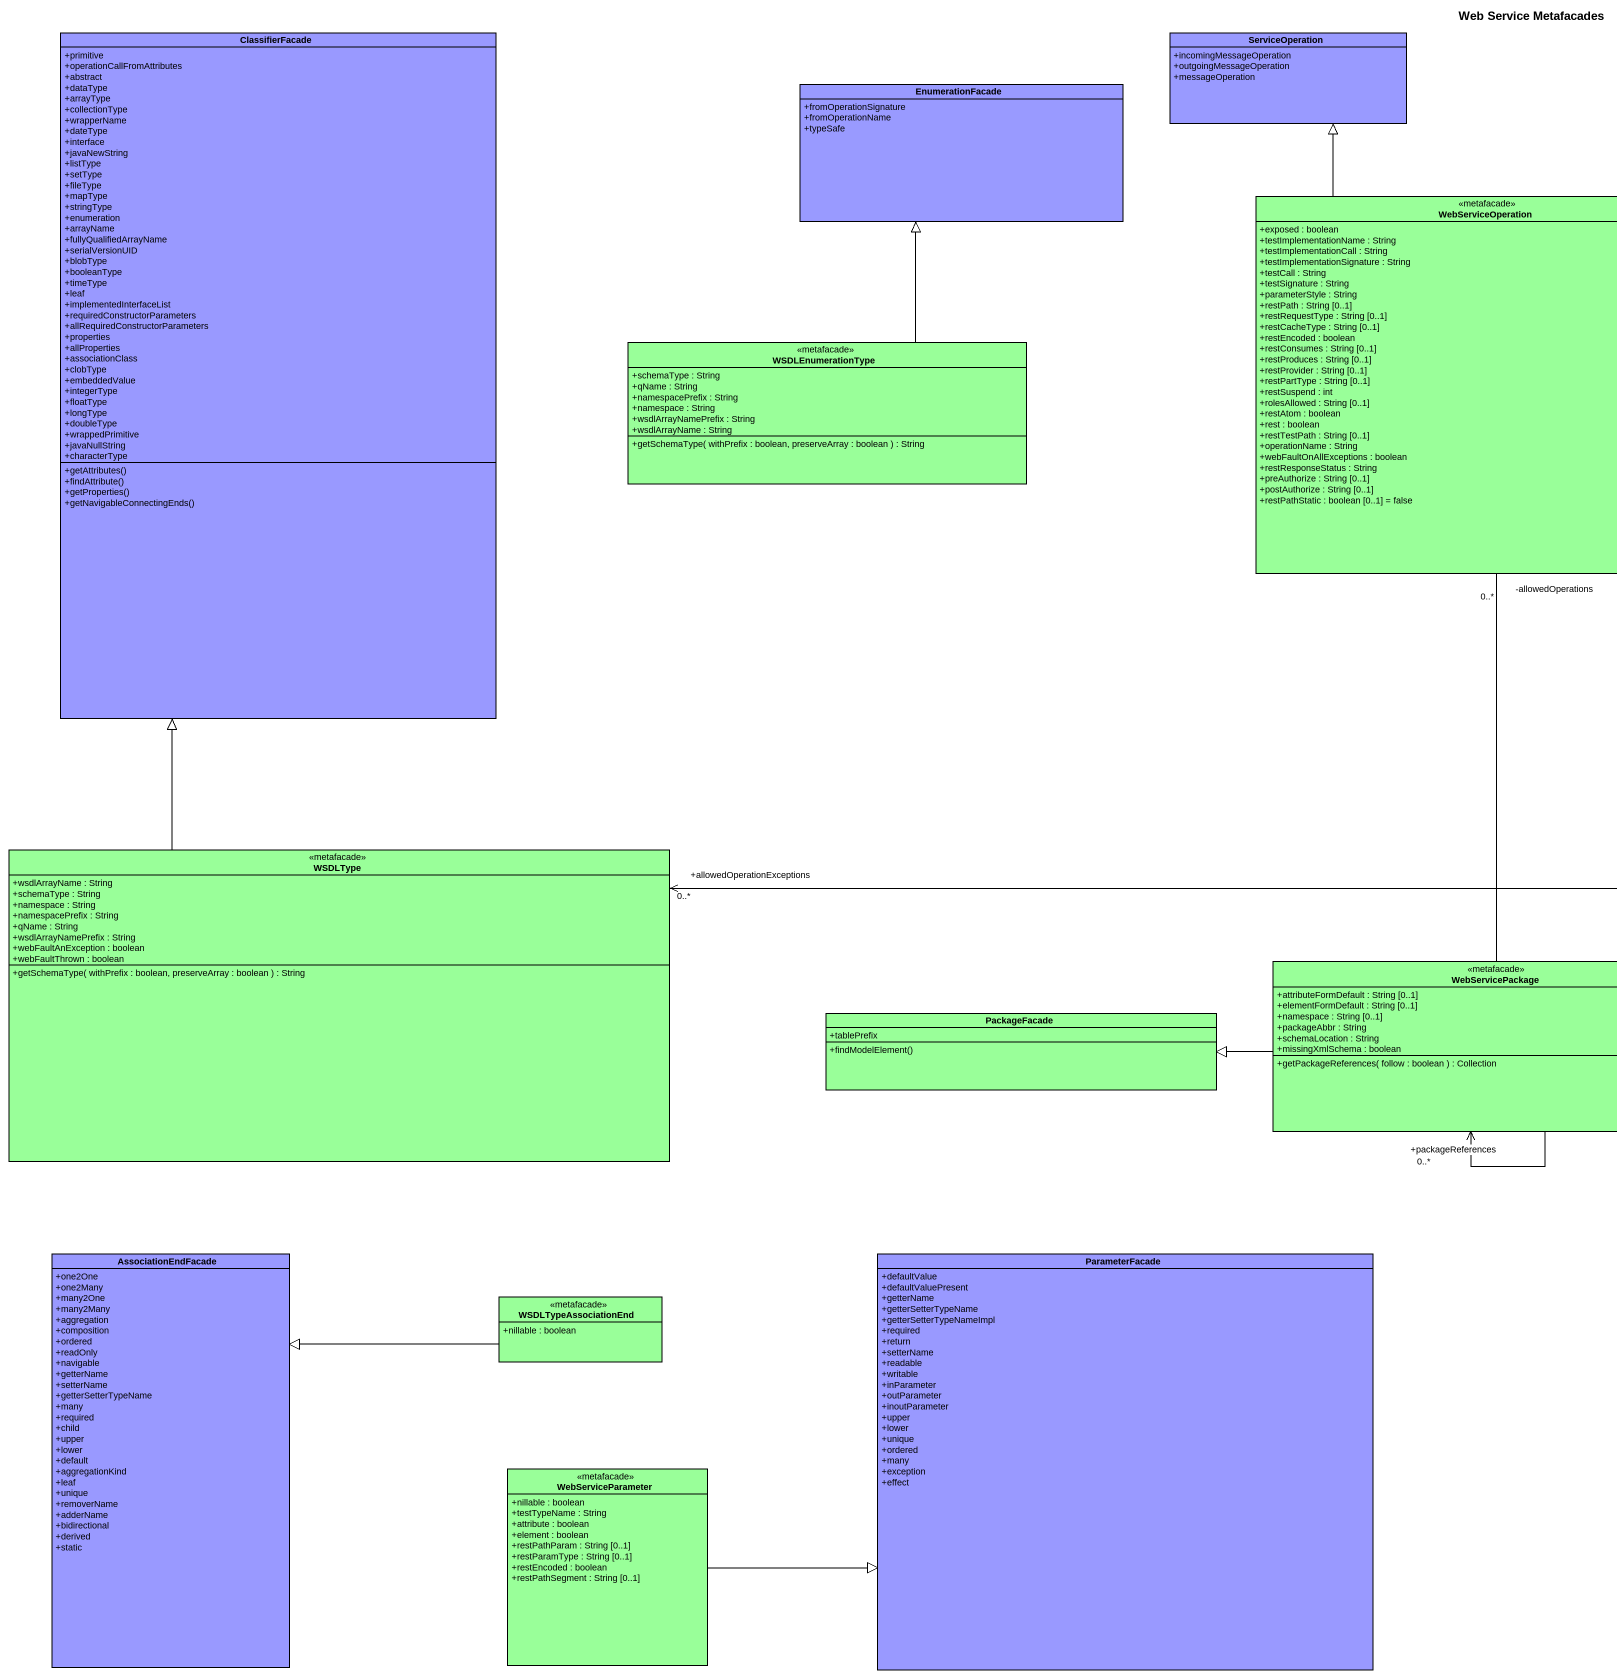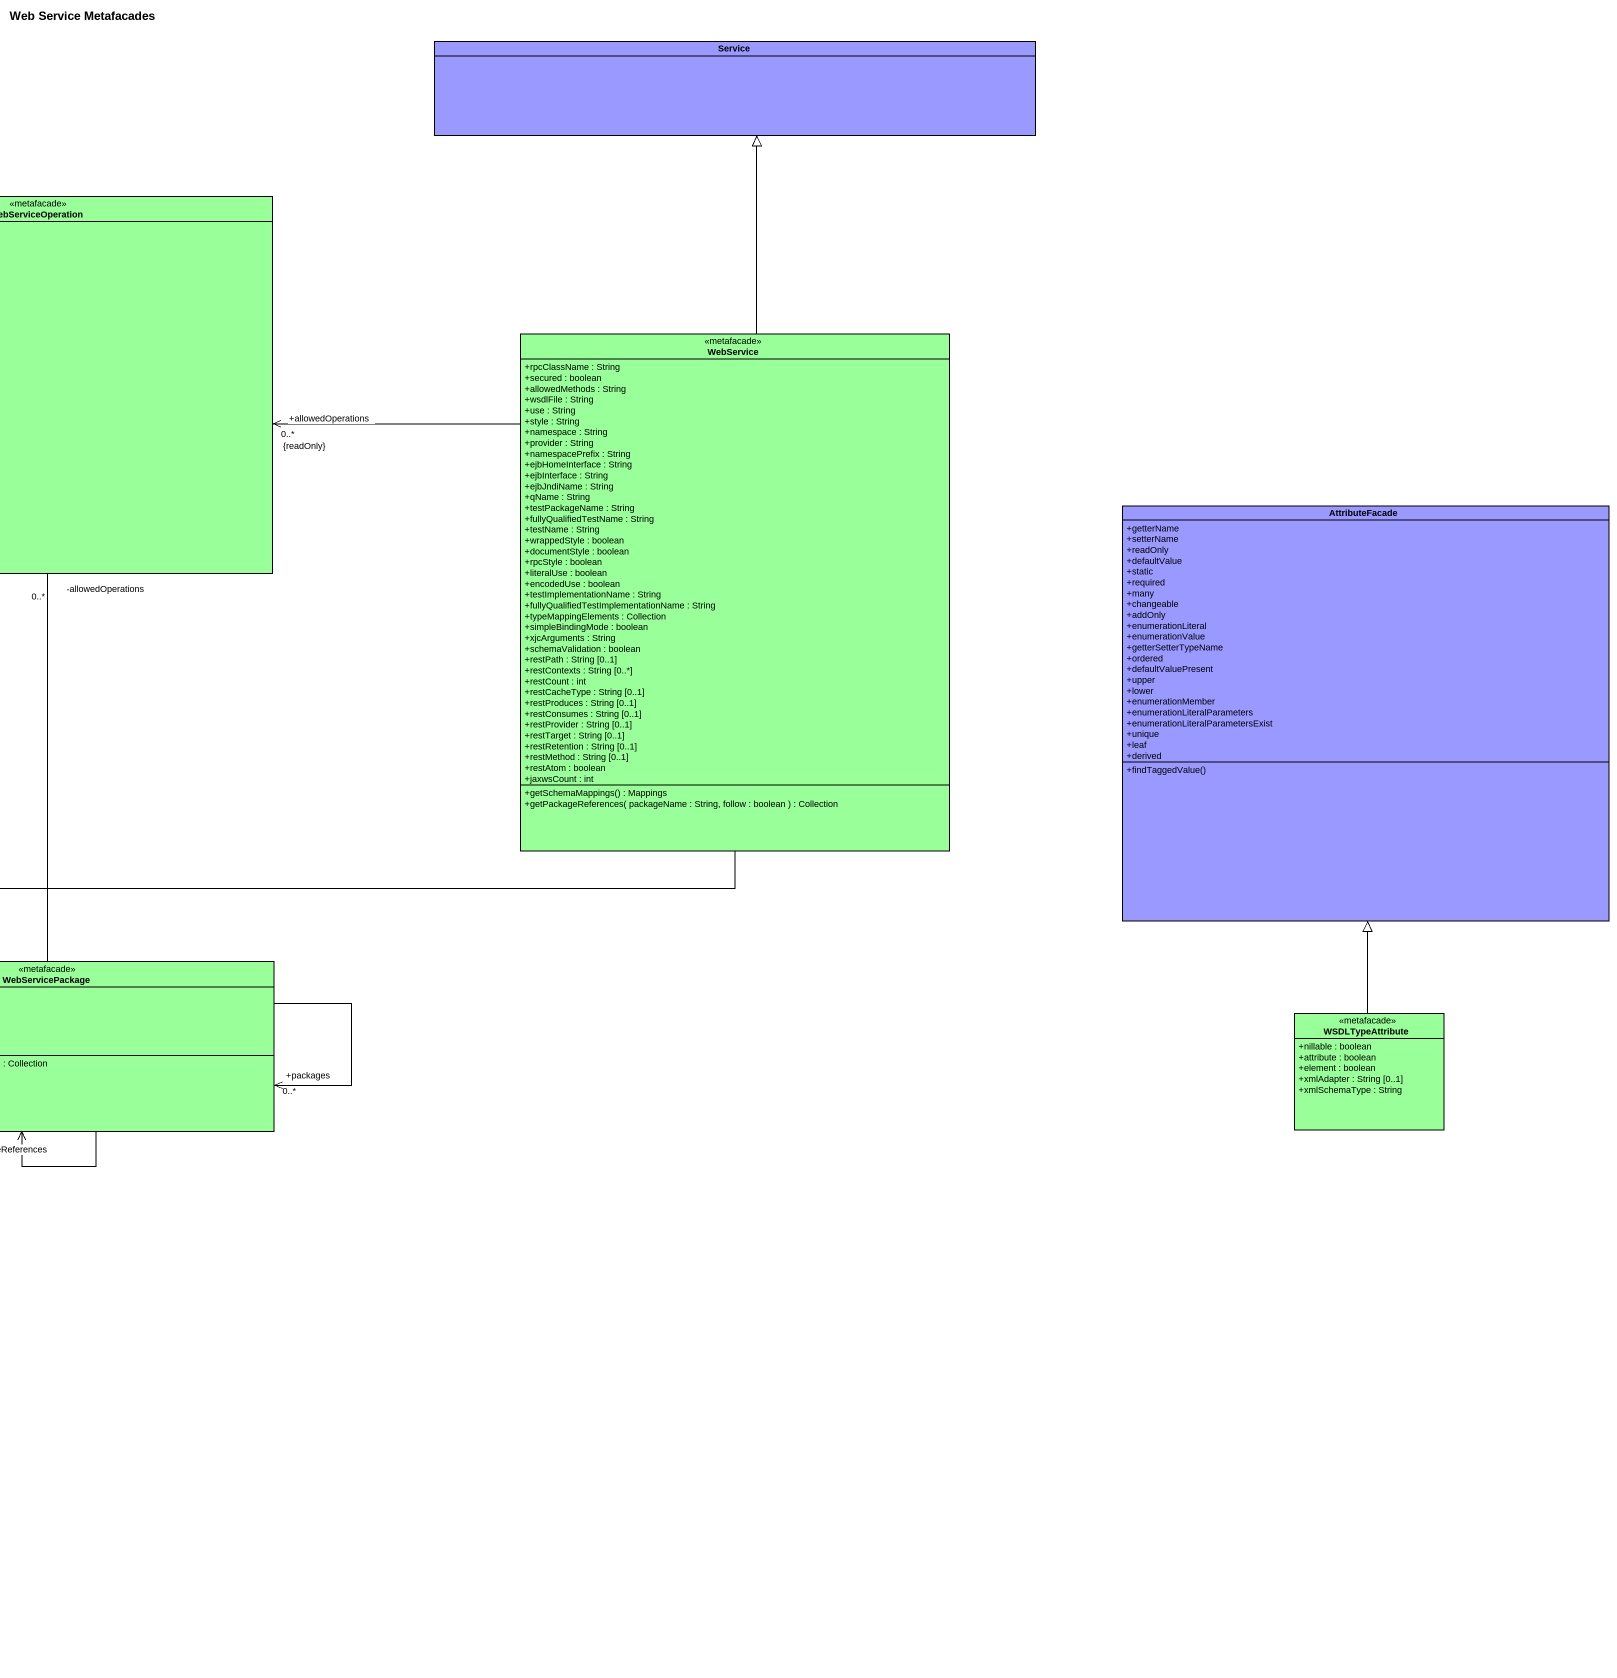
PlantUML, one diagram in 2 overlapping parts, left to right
@startuml
title Web Service Metafacades
hide circle
hide empty members
skinparam classAttributeIconSize 0
class ClassifierFacade #9999FF {
  +primitive
  +operationCallFromAttributes
  +abstract
  +dataType
  +arrayType
  +collectionType
  +wrapperName
  +dateType
  +interface
  +javaNewString
  +listType
  +setType
  +fileType
  +mapType
  +stringType
  +enumeration
  +arrayName
  +fullyQualifiedArrayName
  +serialVersionUID
  +blobType
  +booleanType
  +timeType
  +leaf
  +implementedInterfaceList
  +requiredConstructorParameters
  +allRequiredConstructorParameters
  +properties
  +allProperties
  +associationClass
  +clobType
  +embeddedValue
  +integerType
  +floatType
  +longType
  +doubleType
  +wrappedPrimitive
  +javaNullString
  +characterType
  +getAttributes()
  +findAttribute()
  +getProperties()
  +getNavigableConnectingEnds()
}
class ServiceOperation #999AFF {
  +incomingMessageOperation
  +outgoingMessageOperation
  +messageOperation
}
class Service #9999FF
class EnumerationFacade #999AFF {
  +fromOperationSignature
  +fromOperationName
  +typeSafe
}
class WebServiceOperation <<metafacade>> #99FF99 {
  +exposed : boolean
  +testImplementationName : String
  +testImplementationCall : String
  +testImplementationSignature : String
  +testCall : String
  +testSignature : String
  +parameterStyle : String
  +restPath : String [0..1]
  +restRequestType : String [0..1]
  +restCacheType : String [0..1]
  +restEncoded : boolean
  +restConsumes : String [0..1]
  +restProduces : String [0..1]
  +restProvider : String [0..1]
  +restPartType : String [0..1]
  +restSuspend : int
  +rolesAllowed : String [0..1]
  +restAtom : boolean
  +rest : boolean
  +restTestPath : String [0..1]
  +operationName : String
  +webFaultOnAllExceptions : boolean
  +restResponseStatus : String
  +preAuthorize : String [0..1]
  +postAuthorize : String [0..1]
  +restPathStatic : boolean [0..1] = false
}
class WSDLEnumerationType <<metafacade>> #99FF99 {
  +schemaType : String
  +qName : String
  +namespacePrefix : String
  +namespace : String
  +wsdlArrayNamePrefix : String
  +wsdlArrayName : String
  +getSchemaType( withPrefix : boolean, preserveArray : boolean ) : String
}
class WebService <<metafacade>> #99FF99 {
  +rpcClassName : String
  +secured : boolean
  +allowedMethods : String
  +wsdlFile : String
  +use : String
  +style : String
  +namespace : String
  +provider : String
  +namespacePrefix : String
  +ejbHomeInterface : String
  +ejbInterface : String
  +ejbJndiName : String
  +qName : String
  +testPackageName : String
  +fullyQualifiedTestName : String
  +testName : String
  +wrappedStyle : boolean
  +documentStyle : boolean
  +rpcStyle : boolean
  +literalUse : boolean
  +encodedUse : boolean
  +testImplementationName : String
  +fullyQualifiedTestImplementationName : String
  +typeMappingElements : Collection
  +simpleBindingMode : boolean
  +xjcArguments : String
  +schemaValidation : boolean
  +restPath : String [0..1]
  +restContexts : String [0..*]
  +restCount : int
  +restCacheType : String [0..1]
  +restProduces : String [0..1]
  +restConsumes : String [0..1]
  +restProvider : String [0..1]
  +restTarget : String [0..1]
  +restRetention : String [0..1]
  +restMethod : String [0..1]
  +restAtom : boolean
  +jaxwsCount : int
  +getSchemaMappings() : Mappings
  +getPackageReferences( packageName : String, follow : boolean ) : Collection
}
class AttributeFacade #9999FF {
  +getterName
  +setterName
  +readOnly
  +defaultValue
  +static
  +required
  +many
  +changeable
  +addOnly
  +enumerationLiteral
  +enumerationValue
  +getterSetterTypeName
  +ordered
  +defaultValuePresent
  +upper
  +lower
  +enumerationMember
  +enumerationLiteralParameters
  +enumerationLiteralParametersExist
  +unique
  +leaf
  +derived
  +findTaggedValue()
}
class WSDLType <<metafacade>> #99FF99 {
  +wsdlArrayName : String
  +schemaType : String
  +namespace : String
  +namespacePrefix : String
  +qName : String
  +wsdlArrayNamePrefix : String
  +webFaultAnException : boolean
  +webFaultThrown : boolean
  +getSchemaType( withPrefix : boolean, preserveArray : boolean ) : String
}
class WebServicePackage <<metafacade>> #99FF99 {
  +attributeFormDefault : String [0..1]
  +elementFormDefault : String [0..1]
  +namespace : String [0..1]
  +packageAbbr : String
  +schemaLocation : String
  +missingXmlSchema : boolean
  +getPackageReferences( follow : boolean ) : Collection
}
class PackageFacade #99FF99 {
  +tablePrefix
  +findModelElement()
}
class WSDLTypeAttribute <<metafacade>> #99FF99 {
  +nillable : boolean
  +attribute : boolean
  +element : boolean
  +xmlAdapter : String [0..1]
  +xmlSchemaType : String
}
class AssociationEndFacade #9999FF {
  +one2One
  +one2Many
  +many2One
  +many2Many
  +aggregation
  +composition
  +ordered
  +readOnly
  +navigable
  +getterName
  +setterName
  +getterSetterTypeName
  +many
  +required
  +child
  +upper
  +lower
  +default
  +aggregationKind
  +leaf
  +unique
  +removerName
  +adderName
  +bidirectional
  +derived
  +static
}
class ParameterFacade #9999FF {
  +defaultValue
  +defaultValuePresent
  +getterName
  +getterSetterTypeName
  +getterSetterTypeNameImpl
  +required
  +return
  +setterName
  +readable
  +writable
  +inParameter
  +outParameter
  +inoutParameter
  +upper
  +lower
  +unique
  +ordered
  +many
  +exception
  +effect
}
class WSDLTypeAssociationEnd <<metafacade>> #99FF99 {
  +nillable : boolean
}
class WebServiceParameter <<metafacade>> #99FF99 {
  +nillable : boolean
  +testTypeName : String
  +attribute : boolean
  +element : boolean
  +restPathParam : String [0..1]
  +restParamType : String [0..1]
  +restEncoded : boolean
  +restPathSegment : String [0..1]
}
WebServiceOperation -up-|> ServiceOperation
WebServiceOperation "+allowedOperations\n0..*\n{readOnly}" <-right- WebService
WebServiceOperation "-allowedOperations\n0..*" -- WebServicePackage
WSDLEnumerationType -up-|> EnumerationFacade
WebService -up-|> Service
WSDLType -up-|> ClassifierFacade
WSDLType "+allowedOperationExceptions\n0..*" <-right- WebService
WebServicePackage "+packageReferences\n0..*" <-- WebServicePackage
WebServicePackage "+packages\n0..*" <-- WebServicePackage
WebServicePackage -left-|> PackageFacade
WSDLTypeAttribute -up-|> AttributeFacade
WSDLTypeAssociationEnd -left-|> AssociationEndFacade
WebServiceParameter -right-|> ParameterFacade
@enduml
